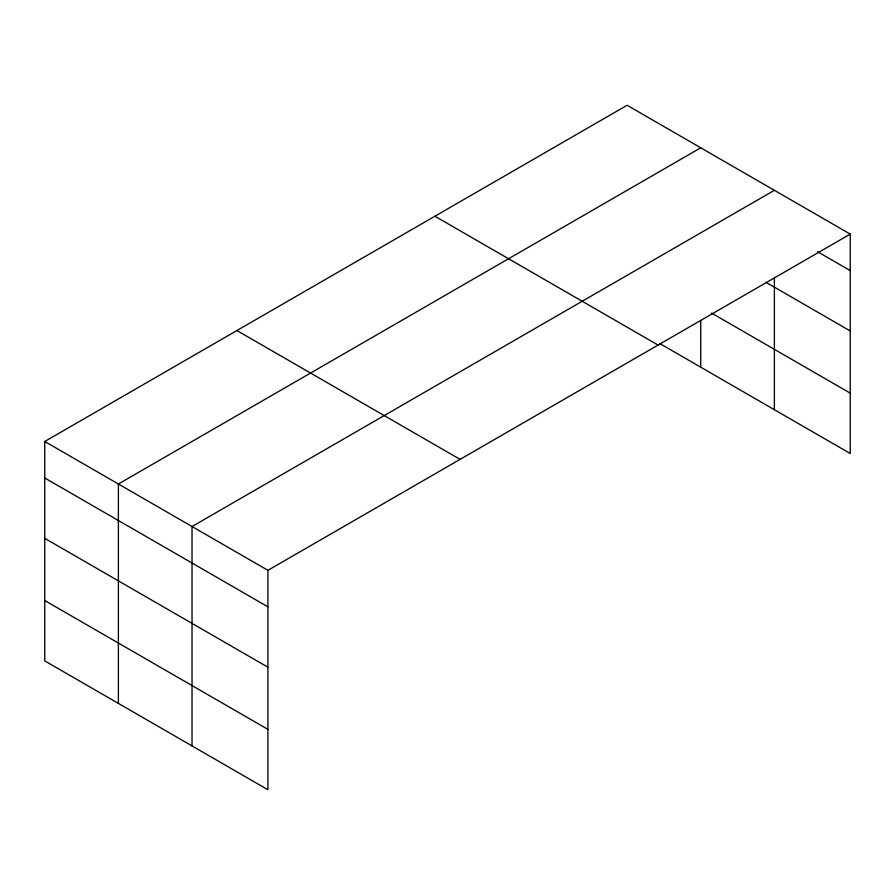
<?xml version="1.0" encoding="UTF-8"?>
<svg xmlns="http://www.w3.org/2000/svg" width="895" height="895" viewBox="0 0 895 895"><rect width="100%" height="100%" fill="white"/><g stroke="black" fill="none" stroke-linecap="round" stroke-linejoin="round"><path stroke-width="1.34" d="M44.75 441.492L267.907 570.328L267.907 789.726L44.75 660.89L44.75 441.492L627.093 105.274L850.25 234.11L850.25 453.508L659.693 343.49M700.74 147.798L118.386 484.005L118.386 703.403M774.376 190.311L192.033 526.528L192.033 745.915M267.907 570.328L850.25 234.11M817.728 251.842L850.25 270.614M765.93 282.283L850.25 330.971M711.603 313.105L850.25 393.151M434.925 216.232L658.071 345.067M236.929 330.546L460.075 459.381M44.75 477.997L267.907 606.832M44.75 538.354L267.907 667.189M44.75 600.534L267.907 729.369M774.376 277.562L774.376 409.697M700.74 320.544L700.74 367.185"/></g></svg>
